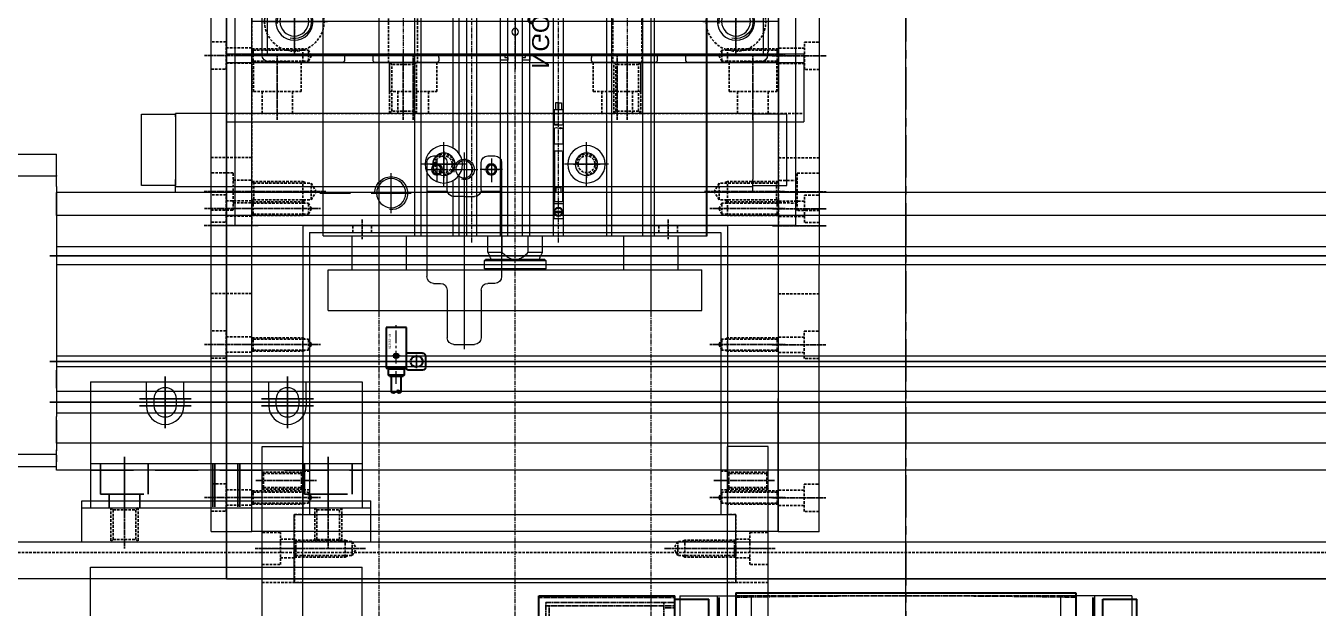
# Model space of a CAD drawing. Header units: millimetres. Extents: x -32759 to 129432, y 390 to 54305.
# Drawn here: x 20627.5 to 21007.9, y 26488.3 to 26659.5 of the extents above; entities that cross this region are included whole.
import ezdxf

# ---------------------------------------------------------------- set-up
doc = ezdxf.new("R2010")
doc.units = ezdxf.units.MM
for name, pattern in [('CENTER', [2, 1.25, -0.25, 0.25, -0.25]), ('CNS_SOLID', [0]), ('DASHED', [19.05, 12.7, -6.35]), ('HIDDEN', [0.375, 0.25, -0.125])]:
    doc.linetypes.add(name, pattern=pattern)
for name, color, linetype in [('08a', 11, 'Continuous'), ('1', 20, 'Continuous'), ('2', 2, 'DASHED'), ('CL', 1, 'CENTER'), ('HIDDEN', 2, 'HIDDEN'), ('HL', 2, 'HIDDEN')]:
    doc.layers.add(name, color=color, linetype=linetype)
for name, color, linetype, lineweight in [('_BODY', 7, 'Continuous', 13), ('vis', 7, 'CNS_SOLID', 30), ('Z_OM_CENTER', 4, 'CENTER', 13), ('Z_OM_OUTLINE', 7, 'Continuous', 30)]:
    doc.layers.add(name, color=color, linetype=linetype, lineweight=lineweight)
doc.styles.add('ROAMNS', font='romans.shx', dxfattribs={"width": 0.8, "bigfont": 'whgtxt.shx'})
doc.styles.get("Standard").update_dxf_attribs({"font": 'arial.ttf'})
doc.styles.add('STYLE1', font='')
doc.styles.get('STYLE1').set_extended_font_data('DotumChe')
doc.dimstyles.new('20 작은 한덕_도면칫수', dxfattribs={"dimscale": 20, "dimtxt": 3.3, "dimasz": 3.5, "dimexe": 0.65, "dimexo": 1.25, "dimgap": 1, "dimtad": 1, "dimdec": 0, "dimdsep": 46, "dimtxsty": 'ROAMNS', "dimcen": 0, "dimclrd": 7, "dimclre": 7, "dimclrt": 2, "dimadec": 0, "dimazin": 2, "dimtp": 0.1, "dimtm": 0.1, "dimtfac": 0.71, "dimtdec": 0, "dimtmove": 0, "dimatfit": 3, "dimfxl": 1, "dimlwd": -1, "dimlwe": -1, "dimarcsym": 1})

# ---------------------------------------------------------------- blocks, each defined once
blk = doc.blocks.new('*D1345')
at = {"color": 7, "linetype": 'ByBlock', "transparency": 16777216}
for p, q in [((97320.9, 13113.96), (97320.9, 13254.97)), ((98295.9, 13113.96), (98295.9, 13254.97)), ((97390.9, 13241.97), (98225.9, 13241.97))]:
    blk.add_line(p, q, dxfattribs=at)
at = {"color": 7, "transparency": 16777216}
for points in [[(97390.9, 13230.3), (97390.9, 13253.64), (97320.9, 13241.97)], [(98225.9, 13230.3), (98225.9, 13253.64), (98295.9, 13241.97)]]:
    blk.add_solid(points, dxfattribs=at)
at = {"layer": 'Defpoints', "color": 0, "transparency": 16777216}
for p in [(98295.9, 13241.97), (97320.9, 13088.96), (98295.9, 13088.96)]:
    blk.add_point(p, dxfattribs=at)
at = {"color": 2, "transparency": 16777216, "insert": (97917.84, 13188.97), "char_height": 66, "attachment_point": 5, "rotation": 180, "style": 'ROAMNS'}
blk.add_mtext('975', dxfattribs=at)
blk = doc.blocks.new('37_CVGC_40_m_0_in_CVGC_100_650_40_TA220_SCM_60_H_B_4')
at = {"layer": 'HIDDEN'}
for p, q in [((-24.5, 108), (-24.5, 68)), ((-23, 106), (-23, 68)), ((168, 106), (-23, 106)), ((-22, 68), (-22, 106)), ((167, 105), (-22, 105)), ((168, 71.2), (-23, 71.2)), ((-21.5, 68), (-21.5, 71.2))]:
    blk.add_line(p, q, dxfattribs=at)
at = {"layer": 'vis'}
for p, q in [((-25, 108), (-25, 68)), ((170, 108), (-25, 108)), ((154.35, 68), (-25, 68))]:
    blk.add_line(p, q, dxfattribs=at)
blk = doc.blocks.new('38_CVGC_100_650_H_b_0_in_CVGC_100_650_40_TA220_SCM_60_H_B_4')
at = {"layer": 'HIDDEN'}
blk.add_line((-25, 50), (-25, -50), dxfattribs=at)
at = {"layer": 'vis'}
for p, q in [((-25.9, 50), (-25.9, -50)), ((-25.9, 50), (675.9, 50)), ((-25.9, -50), (675.9, -50))]:
    blk.add_line(p, q, dxfattribs=at)
blk = doc.blocks.new('39_CVGC_100_650_40_l_0_in_CVGC_100_650_40_TA220_SCM_60_H_B_4')
at = {"layer": 'HIDDEN'}
blk.add_arc((3000.25, 0), 3025.25, 179.053, 180.947, dxfattribs=at)
at = {"layer": 'vis'}
for p, q in [((-24, 68), (-24, 58)), ((44.5, 58), (-24, 58)), ((-24.5, 55), (23.95, 55)), ((-24.5, -55), (23.95, -55)), ((44.5, -58), (-24, -58)), ((-24, -58), (-24, -68)), ((65, -68), (-24, -68))]:
    blk.add_line(p, q, dxfattribs=at)
blk = doc.blocks.new('kuysrgeg')
for name in ['37_CVGC_40_m_0_in_CVGC_100_650_40_TA220_SCM_60_H_B_4', '39_CVGC_100_650_40_l_0_in_CVGC_100_650_40_TA220_SCM_60_H_B_4', '38_CVGC_100_650_H_b_0_in_CVGC_100_650_40_TA220_SCM_60_H_B_4']:
    blk.add_blockref(name, (318974.67, 32890.48))
blk = doc.blocks.new('567363ty')
at = {"ltscale": 0.5}
for p, q in [((180191.81, 29686.8), (179516.81, 29686.8)), ((180191.81, 29665.8), (180191.81, 29686.8)), ((180191.81, 29676.8), (179516.81, 29676.8)), ((180191.81, 29665.8), (179516.81, 29665.8))]:
    blk.add_line(p, q, dxfattribs=at)
blk = doc.blocks.new('78tet')
at = {"rotation": 180}
blk.add_blockref('kuysrgeg', (462691.61, 47065.04), dxfattribs=at)
at = {"xscale": -1, "rotation": 180}
blk.add_blockref('567363ty', (-36449.87, 43906.86), dxfattribs=at)
blk.add_blockref('567363ty', (-36449.87, -15557.73))
blk = doc.blocks.new('56w4wt')
at = {"layer": 'CL', "ltscale": 0.5}
blk.add_line((142800.56, 14077.57), (142819.56, 14077.57), dxfattribs=at)
at = {"layer": 'HL', "ltscale": 3}
for p, q in [((142802.56, 14084.57), (142811.16, 14084.57)), ((142811.16, 14084.57), (142811.16, 14070.57)), ((142811.16, 14082.07), (142817.56, 14082.07)), ((142811.16, 14073.07), (142817.56, 14073.07)), ((142811.16, 14070.57), (142802.56, 14070.57))]:
    blk.add_line(p, q, dxfattribs=at)
blk = doc.blocks.new('7erww4')
at = {"layer": 'CL', "ltscale": 0.5}
blk.add_line((144688.48, 13050.61), (144669.48, 13050.61), dxfattribs=at)
at = {"layer": 'HL', "ltscale": 3}
for p, q in [((144671.48, 13054.61), (144672.16, 13053.93)), ((144671.48, 13054.61), (144686.48, 13054.61)), ((144672.16, 13053.93), (144672.16, 13047.28)), ((144672.16, 13053.93), (144685.8, 13053.93)), ((144685.8, 13053.93), (144686.48, 13054.61)), ((144685.8, 13053.93), (144685.8, 13047.28)), ((144671.48, 13046.61), (144672.16, 13047.28)), ((144671.48, 13046.61), (144686.48, 13046.61)), ((144672.16, 13047.28), (144685.8, 13047.28)), ((144685.8, 13047.28), (144686.48, 13046.61))]:
    blk.add_line(p, q, dxfattribs=at)
blk = doc.blocks.new('6ertwet')
at = {"ltscale": 0.5}
for p, q in [((144167.09, 12534.63), (144167.09, 12554.63)), ((144167.09, 12554.63), (144337.09, 12554.63)), ((144337.09, 12534.63), (144337.09, 12554.63)), ((144167.09, 12537.13), (144337.09, 12537.13)), ((144167.09, 12534.63), (144337.09, 12534.63))]:
    blk.add_line(p, q, dxfattribs=at)
at = {"layer": 'HL', "ltscale": 3}
blk.add_line((144167.09, 12552.13), (144337.09, 12552.13), dxfattribs=at)
for name, p, rotation in [('56w4wt', (158259.66, -130265.44), 90), ('56w4wt', (158299.66, -130265.44), 90), ('7erww4', (131168.49, 157223.61), 270), ('56w4wt', (158359.66, -130265.44), 90), ('7erww4', (131234.49, 157223.61), 270), ('56w4wt', (158399.66, -130265.44), 90)]:
    blk.add_blockref(name, p, dxfattribs=dict(rotation=rotation))
blk = doc.blocks.new('ORDERNO')
at = {"color": 3}
blk.add_attdef('ORDER', (0, 0), '', height=5, dxfattribs=at)
blk = doc.blocks.new('67twt')
at = {"color": 0, "ltscale": 0.5}
for p, q in [((151705.68, 17844.25), (151717.68, 17844.25)), ((151705.68, 17734.25), (151705.68, 17844.25)), ((151717.68, 17734.25), (151717.68, 17844.25)), ((151727.68, 17732.75), (151727.68, 17845.75)), ((151727.68, 17845.75), (151915.18, 17845.75)), ((151727.68, 17845.55), (151915.18, 17845.55)), ((151717.68, 17837.25), (151727.68, 17837.25)), ((151727.68, 17830.25), (151915.18, 17830.25)), ((151727.68, 17826.85), (151915.18, 17826.85)), ((151717.68, 17821.25), (151727.68, 17821.25)), ((151727.68, 17817.75), (151915.18, 17817.75)), ((151727.68, 17816.25), (151915.18, 17816.25)), ((151748.68, 17816.75), (151748.68, 17803.75)), ((151742.18, 17810.25), (151755.18, 17810.25)), ((151727.68, 17803.5), (151915.18, 17803.5)), ((151732.68, 17803.5), (151732.68, 17800.5)), ((151754.68, 17803.4), (151732.68, 17803.4)), ((151734.43, 17803.23), (151734.43, 17800.78)), ((151734.68, 17800.5), (151734.68, 17803.5)), ((151734.93, 17800.78), (151734.93, 17803.23)), ((151737.18, 17800.6), (151737.18, 17803.4)), ((151737.63, 17802.95), (151737.63, 17801.05)), ((151752.38, 17803.2), (151737.88, 17803.2)), ((151741.88, 17802.75), (151740.38, 17802.75)), ((151740.38, 17802.75), (151740.38, 17801.25)), ((151741.88, 17801.25), (151741.88, 17802.75)), ((151752.63, 17801.05), (151752.63, 17802.95)), ((151754.68, 17800.5), (151754.68, 17803.5)), ((151759.3, 17803.25), (151754.68, 17803.25)), ((151764.68, 17803.25), (151760.34, 17803.25)), ((151764.68, 17803.25), (151764.68, 17800.75)), ((151766.74, 17802.88), (151764.68, 17802.88)), ((151766.74, 17802.08), (151766.74, 17802.88)), ((151727.68, 17800.5), (151915.18, 17800.5)), ((151754.68, 17800.6), (151732.68, 17800.6)), ((151752.38, 17800.8), (151737.88, 17800.8)), ((151741.88, 17801.25), (151740.38, 17801.25)), ((151759.3, 17800.75), (151754.68, 17800.75)), ((151764.68, 17800.75), (151760.34, 17800.75)), ((151764.68, 17802.08), (151766.74, 17802.08)), ((151764.68, 17801.92), (151766.74, 17801.92)), ((151766.74, 17801.12), (151764.68, 17801.12)), ((151766.74, 17801.92), (151766.74, 17801.12)), ((151717.98, 17798.25), (151717.98, 17780.25)), ((151720.38, 17780.25), (151720.38, 17798.25)), ((151720.68, 17797.95), (151720.68, 17780.55)), ((151722.82, 17793.13), (151722.82, 17797.25)), ((151722.82, 17793.13), (151727.68, 17793.13)), ((151727.68, 17793.55), (151915.18, 17793.55)), ((151727.68, 17791.4), (151915.18, 17791.4)), ((151727.68, 17787.1), (151915.18, 17787.1)), ((151727.68, 17785.38), (151722.82, 17785.38)), ((151722.82, 17781.25), (151722.82, 17785.38)), ((151727.68, 17784.95), (151915.18, 17784.95)), ((151727.68, 17778), (151915.18, 17778)), ((151727.68, 17775), (151915.18, 17775)), ((151727.68, 17772.75), (151745.51, 17772.75)), ((151748.68, 17774.75), (151748.68, 17761.75)), ((151751.84, 17772.75), (151869.51, 17772.75)), ((151727.68, 17771.05), (151743.94, 17771.05)), ((151742.18, 17768.25), (151755.18, 17768.25)), ((151753.41, 17771.05), (151867.94, 17771.05)), ((151727.68, 17761.57), (151915.18, 17761.57)), ((151717.68, 17757.25), (151727.68, 17757.25)), ((151727.68, 17759.75), (151915.18, 17759.75)), ((151740.18, 17746.89), (151740.18, 17758.62)), ((151734.31, 17752.75), (151746.04, 17752.75)), ((151717.68, 17741.25), (151727.68, 17741.25)), ((151740.18, 17731.75), (151740.18, 17740.75)), ((151705.68, 17734.25), (151717.68, 17734.25)), ((151727.68, 17732.75), (151915.18, 17732.75))]:
    blk.add_line(p, q, dxfattribs=at)
at = {"color": 2, "linetype": 'CENTER'}
for p, q in [((151555.68, 17829.25), (151857.68, 17829.25)), ((151704.68, 17829.25), (151981.68, 17829.25)), ((151725.68, 17802), (151915.18, 17802)), ((151555.68, 17789.25), (151767.18, 17789.25)), ((151703.68, 17789.25), (151915.18, 17789.25)), ((151725.68, 17776.5), (151915.18, 17776.5)), ((151555.68, 17749.25), (151857.68, 17749.25)), ((151704.68, 17749.25), (151981.68, 17749.25))]:
    blk.add_line(p, q, dxfattribs=at)
at = {"color": 0, "ltscale": 0.5}
for centre, radius in [((151748.68, 17810.25), 5.5), ((151748.68, 17810.25), 3.3), ((151734.68, 17802), 1.25), ((151748.68, 17768.25), 5.5), ((151748.68, 17768.25), 3.3), ((151740.18, 17752.75), 4.28)]:
    blk.add_circle(centre, radius, dxfattribs=at)
for centre, radius, start, end in [((151734.68, 17802), 1.12, 102.8396, 257.1604), ((151734.68, 17802), 1.12, 282.8396, 77.1604), ((151737.88, 17802.95), 0.25, 90, 180), ((151752.38, 17802.95), 0.25, 0, 90), ((151760.38, 17802.63), 1.25, 150, 210), ((151758.22, 17802.63), 1.25, 330, 30), ((151761.42, 17802.63), 1.25, 150, 210), ((151737.88, 17801.05), 0.25, 180, 270), ((151752.38, 17801.05), 0.25, 270, 0), ((151758.22, 17801.38), 1.25, 330, 30), ((151761.42, 17801.38), 1.25, 150, 210), ((151759.25, 17801.38), 1.25, 330, 30), ((151740.18, 17752.75), 4.86, 275.973, 185.973)]:
    blk.add_arc(centre, radius, start, end, dxfattribs=at)
for points in [[(151717.98, 17798.25), (151717.68, 17797.95)], [(151720.38, 17798.25), (151717.98, 17798.25)], [(151720.68, 17797.95), (151720.38, 17798.25)], [(151722.82, 17797.25), (151720.68, 17796.25)], [(151727.68, 17797.25), (151722.82, 17797.25)], [(151717.98, 17780.25), (151717.68, 17780.55)], [(151717.98, 17780.25), (151720.38, 17780.25)], [(151720.38, 17780.25), (151720.68, 17780.55)], [(151720.68, 17782.25), (151722.82, 17781.25)], [(151722.82, 17781.25), (151727.68, 17781.25)]]:
    blk.add_open_spline(points, degree=1, dxfattribs=at)
for points, knots in [([(151720.68, 17789.25), (151720.71, 17789.58), (151720.78, 17790.41), (151721.53, 17791.78), (151722.35, 17792.64), (151722.82, 17793.13)], [0, 0, 0, 0, 0.213037, 0.551386, 1, 1, 1, 1]), ([(151722.82, 17785.38), (151722.47, 17785.73), (151721.75, 17786.47), (151720.97, 17787.69), (151720.69, 17788.69), (151720.68, 17789.17), (151720.68, 17789.25)], [0, 0, 0, 0, 0.325557, 0.6817851, 0.9463889, 1, 1, 1, 1])]:
    blk.add_open_spline(points, degree=3, knots=knots, dxfattribs=at)
blk.add_blockref('ORDERNO', (151776.81, 17794.24), dxfattribs=at).add_auto_attribs({'ORDER': 'NGQL 32 - 150 - W8H'})
blk = doc.blocks.new('rurye4')
at = {"color": 2, "linetype": 'CENTER'}
blk.add_line((231894.73, 52241.12), (231828.73, 52241.12), dxfattribs=at)
at = {"layer": 'HL', "ltscale": 3}
for p, q in [((231884.13, 52248.12), (231884.13, 52234.12)), ((231892.73, 52248.12), (231884.13, 52248.12)), ((231884.13, 52245.42), (231830.73, 52245.42)), ((231884.13, 52236.82), (231830.73, 52236.82)), ((231892.73, 52234.12), (231884.13, 52234.12))]:
    blk.add_line(p, q, dxfattribs=at)
blk = doc.blocks.new('6tetee')
at = {"color": 0, "ltscale": 0.5}
for p, q in [((149637.94, 17908.84), (149637.94, 17756.84)), ((149606.14, 17905.14), (149606.14, 17899.34)), ((149667.94, 17905.84), (149607.94, 17905.84)), ((149607.94, 17905.84), (149607.94, 17759.84)), ((149608.94, 17907.14), (149608.14, 17907.14)), ((149624.29, 17907.34), (149608.94, 17907.34)), ((149608.94, 17907.34), (149608.94, 17907.14)), ((149625.34, 17905.84), (149624.29, 17907.34)), ((149651.6, 17907.34), (149650.55, 17905.84)), ((149666.94, 17907.34), (149651.6, 17907.34)), ((149666.94, 17907.14), (149666.94, 17907.34)), ((149667.94, 17907.14), (149666.94, 17907.14)), ((149667.94, 17905.84), (149667.94, 17759.84)), ((149669.94, 17891.5), (149669.94, 17905.14)), ((149617.94, 17890.84), (149617.94, 17904.84)), ((149657.94, 17890.84), (149657.94, 17904.84)), ((149606.14, 17899.34), (149605.94, 17899.34)), ((149605.94, 17899.34), (149605.94, 17883.39)), ((149610.94, 17897.84), (149624.94, 17897.84)), ((149650.94, 17897.84), (149664.94, 17897.84)), ((149623.44, 17887.84), (149652.44, 17887.84)), ((149667.94, 17889.19), (149668.94, 17889.77)), ((149606.24, 17883.09), (149605.94, 17883.39)), ((149606.24, 17883.09), (149607.94, 17883.09)), ((149605.94, 17874.29), (149606.24, 17874.59)), ((149607.94, 17874.59), (149606.24, 17874.59)), ((149605.94, 17874.29), (149605.94, 17855.64)), ((149633.19, 17865.84), (149642.69, 17865.84)), ((149606.24, 17855.34), (149605.94, 17855.64)), ((149606.24, 17855.34), (149607.34, 17855.34)), ((149607.94, 17837.14), (149606.54, 17837.14)), ((149606.54, 17837.14), (149606.54, 17834.99)), ((149669.34, 17837.14), (149667.94, 17837.14)), ((149669.34, 17834.99), (149669.34, 17837.14)), ((149671.94, 17832.84), (149603.94, 17832.84)), ((149606.54, 17834.99), (149607.34, 17834.99)), ((149607.34, 17834.99), (149607.34, 17835.89)), ((149607.34, 17835.89), (149607.94, 17835.89)), ((149667.94, 17835.89), (149668.54, 17835.89)), ((149668.54, 17835.89), (149668.54, 17834.99)), ((149668.54, 17834.99), (149669.34, 17834.99)), ((149607.34, 17830.69), (149606.54, 17830.69)), ((149606.54, 17830.69), (149606.54, 17828.54)), ((149607.34, 17829.79), (149607.34, 17830.69)), ((149607.94, 17829.79), (149607.34, 17829.79)), ((149668.54, 17829.79), (149667.94, 17829.79)), ((149669.34, 17830.69), (149668.54, 17830.69)), ((149668.54, 17830.69), (149668.54, 17829.79)), ((149669.34, 17828.54), (149669.34, 17830.69)), ((149606.54, 17828.54), (149607.94, 17828.54)), ((149667.94, 17828.54), (149669.34, 17828.54)), ((149605.94, 17810.04), (149606.24, 17810.34)), ((149605.94, 17810.04), (149605.94, 17791.39)), ((149607.34, 17810.34), (149606.24, 17810.34)), ((149633.19, 17799.84), (149642.69, 17799.84)), ((149606.24, 17791.09), (149605.94, 17791.39)), ((149606.24, 17791.09), (149607.94, 17791.09)), ((149668.63, 17793.82), (149667.94, 17794.07)), ((149669.94, 17760.34), (149669.94, 17791.94)), ((149605.94, 17782.29), (149606.24, 17782.59)), ((149605.94, 17782.29), (149605.94, 17766.34)), ((149607.94, 17782.59), (149606.24, 17782.59)), ((149623.44, 17777.84), (149652.44, 17777.84)), ((149617.94, 17760.84), (149617.94, 17774.84)), ((149657.94, 17760.84), (149657.94, 17774.84)), ((149605.94, 17766.34), (149606.14, 17766.34)), ((149606.14, 17766.34), (149606.14, 17760.34)), ((149610.94, 17767.84), (149624.94, 17767.84)), ((149650.94, 17767.84), (149664.94, 17767.84)), ((149667.94, 17759.84), (149607.94, 17759.84)), ((149608.14, 17758.34), (149624.29, 17758.34)), ((149624.29, 17758.34), (149625.34, 17759.84)), ((149637.94, 17758.84), (149637.94, 17758.34)), ((149640.44, 17758.34), (149637.94, 17758.34)), ((149640.44, 17758.34), (149667.94, 17758.34))]:
    blk.add_line(p, q, dxfattribs=at)
for centre, radius in [((149617.94, 17897.84), 4.25), ((149637.94, 17887.84), 13.5), ((149657.94, 17897.84), 4.25), ((149637.94, 17887.84), 13), ((149637.94, 17887.84), 12.5), ((149637.94, 17887.84), 11.7), ((149637.94, 17887.84), 6), ((149637.94, 17865.84), 2.75), ((149637.94, 17865.84), 2.5), ((149637.94, 17832.84), 15), ((149637.94, 17832.84), 14.5), ((149637.94, 17832.84), 12.5), ((149637.94, 17832.84), 12), ((149614.94, 17832.84), 1), ((149637.94, 17799.84), 2.75), ((149637.94, 17799.84), 2.5), ((149637.94, 17777.84), 13.5), ((149637.94, 17777.84), 13), ((149637.94, 17777.84), 12.5), ((149637.94, 17777.84), 11.7), ((149637.94, 17777.84), 6), ((149617.94, 17767.84), 4.25), ((149657.94, 17767.84), 4.25)]:
    blk.add_circle(centre, radius, dxfattribs=at)
for centre, radius, start, end in [((149608.14, 17905.14), 2, 90, 180), ((149637.94, 17887.84), 19, 97.5608, 108.6717), ((149637.94, 17887.84), 19, 82.4392, 97.5608), ((149637.94, 17887.84), 19, 71.3283, 82.4392), ((149667.94, 17905.14), 2, 0, 90), ((149617.94, 17897.84), 5, 262.9293, 194.5283), ((149657.94, 17897.84), 5, 262.9293, 194.5283), ((149667.94, 17891.5), 2, 300, 0), ((149607.34, 17853.34), 2, 72.5424, 90), ((149637.94, 17832.84), 8.5, 60, 120), ((149637.94, 17832.84), 8.5, 120, 180), ((149637.94, 17832.84), 8.5, 0, 60), ((149637.94, 17832.84), 8.5, 180, 240), ((149637.94, 17832.84), 8.5, 300, 0), ((149637.94, 17832.84), 8.5, 240, 300), ((149607.34, 17812.34), 2, 270, 287.4576), ((149667.94, 17791.94), 2, 0, 70), ((149617.94, 17767.84), 5, 262.9293, 194.5283), ((149657.94, 17767.84), 5, 262.9293, 194.5283), ((149608.14, 17760.34), 2, 180, 270), ((149637.94, 17777.84), 19, 251.3283, 262.4392), ((149637.94, 17777.84), 19, 262.4392, 270), ((149667.94, 17760.34), 2, 270, 0)]:
    blk.add_arc(centre, radius, start, end, dxfattribs=at)
for points, knots in [([(149632.94, 17890.73), (149633.28, 17890.93), (149633.98, 17891.33), (149635.27, 17892.08), (149636.66, 17892.88), (149637.55, 17893.39), (149637.94, 17893.62)], [0, 0, 0, 0, 0.216457, 0.440316, 0.751904, 1, 1, 1, 1]), ([(149637.94, 17893.62), (149638.19, 17893.47), (149638.97, 17893.02), (149640.4, 17892.2), (149641.86, 17891.35), (149642.66, 17890.89), (149642.94, 17890.73)], [0, 0, 0, 0, 0.1592011, 0.495382, 0.8196705, 1, 1, 1, 1]), ([(149632.94, 17884.96), (149632.94, 17885.35), (149632.94, 17886.16), (149632.94, 17887.65), (149632.94, 17889.25), (149632.94, 17890.28), (149632.94, 17890.73)], [0, 0, 0, 0, 0.216458, 0.440316, 0.751904, 1, 1, 1, 1]), ([(149642.94, 17890.73), (149642.94, 17890.33), (149642.94, 17889.53), (149642.94, 17888.04), (149642.94, 17886.44), (149642.94, 17885.41), (149642.94, 17884.96)], [0, 0, 0, 0, 0.2164571, 0.4403155, 0.751904, 1, 1, 1, 1]), ([(149637.94, 17882.07), (149637.66, 17882.23), (149636.86, 17882.69), (149635.4, 17883.54), (149633.97, 17884.36), (149633.19, 17884.81), (149632.94, 17884.96)], [0, 0, 0, 0, 0.180329, 0.504618, 0.840799, 1, 1, 1, 1]), ([(149642.94, 17884.96), (149642.6, 17884.76), (149641.9, 17884.36), (149640.61, 17883.61), (149639.22, 17882.81), (149638.34, 17882.3), (149637.94, 17882.07)], [0, 0, 0, 0, 0.216457, 0.440316, 0.751904, 1, 1, 1, 1]), ([(149633.69, 17840.2), (149634.4, 17840.61), (149635.83, 17841.44), (149637.24, 17842.25), (149637.94, 17842.66)], [0, 0, 0, 0, 0.497781, 1, 1, 1, 1]), ([(149637.94, 17842.66), (149638.26, 17842.47), (149639.67, 17841.66), (149641.09, 17840.84), (149642.19, 17840.2)], [0, 0, 0, 0, 0.22739, 1, 1, 1, 1]), ([(149629.44, 17837.75), (149630.14, 17838.16), (149631.55, 17838.97), (149632.98, 17839.79), (149633.69, 17840.2)], [0, 0, 0, 0, 0.498113, 1, 1, 1, 1]), ([(149629.44, 17832.84), (149629.44, 17833.66), (149629.44, 17835.31), (149629.44, 17836.93), (149629.44, 17837.75)], [0, 0, 0, 0, 0.497781, 1, 1, 1, 1]), ([(149642.19, 17840.2), (149642.87, 17839.81), (149644.24, 17839.02), (149645.65, 17838.21), (149646.38, 17837.78), (149646.44, 17837.75)], [0, 0, 0, 0, 0.477242, 0.958458, 1, 1, 1, 1]), ([(149646.44, 17837.75), (149646.44, 17836.94), (149646.44, 17835.32), (149646.44, 17833.67), (149646.44, 17832.84)], [0, 0, 0, 0, 0.498113, 1, 1, 1, 1]), ([(149629.44, 17827.94), (149629.44, 17828.74), (149629.44, 17830.37), (149629.44, 17832.02), (149629.44, 17832.84)], [0, 0, 0, 0, 0.498113, 1, 1, 1, 1]), ([(149646.44, 17832.84), (149646.44, 17832.02), (149646.44, 17830.38), (149646.44, 17828.75), (149646.44, 17827.94)], [0, 0, 0, 0, 0.4977806, 1, 1, 1, 1]), ([(149633.69, 17825.48), (149632.59, 17826.12), (149631.17, 17826.94), (149629.76, 17827.75), (149629.44, 17827.94)], [0, 0, 0, 0, 0.7726097, 1, 1, 1, 1]), ([(149637.94, 17823.03), (149637.88, 17823.06), (149637.16, 17823.48), (149635.74, 17824.3), (149634.38, 17825.09), (149633.69, 17825.48)], [0, 0, 0, 0, 0.041542, 0.519062, 1, 1, 1, 1]), ([(149642.19, 17825.48), (149641.48, 17825.07), (149640.06, 17824.25), (149638.65, 17823.44), (149637.94, 17823.03)], [0, 0, 0, 0, 0.497781, 1, 1, 1, 1]), ([(149646.44, 17827.94), (149645.74, 17827.53), (149644.33, 17826.72), (149642.91, 17825.89), (149642.19, 17825.48)], [0, 0, 0, 0, 0.498113, 1, 1, 1, 1]), ([(149637.94, 17783.62), (149637.66, 17783.45), (149636.86, 17782.99), (149635.4, 17782.15), (149633.97, 17781.32), (149633.19, 17780.87), (149632.94, 17780.73)], [0, 0, 0, 0, 0.180329, 0.504618, 0.840799, 1, 1, 1, 1]), ([(149642.94, 17780.73), (149642.6, 17780.93), (149641.9, 17781.33), (149640.61, 17782.08), (149639.22, 17782.88), (149638.34, 17783.39), (149637.94, 17783.62)], [0, 0, 0, 0, 0.216457, 0.440316, 0.751904, 1, 1, 1, 1]), ([(149632.94, 17780.73), (149632.94, 17780.33), (149632.94, 17779.53), (149632.94, 17778.04), (149632.94, 17776.44), (149632.94, 17775.41), (149632.94, 17774.96)], [0, 0, 0, 0, 0.216458, 0.440316, 0.751904, 1, 1, 1, 1]), ([(149642.94, 17774.96), (149642.94, 17775.35), (149642.94, 17776.16), (149642.94, 17777.65), (149642.94, 17779.25), (149642.94, 17780.28), (149642.94, 17780.73)], [0, 0, 0, 0, 0.2164571, 0.4403155, 0.751904, 1, 1, 1, 1]), ([(149632.94, 17774.96), (149633.28, 17774.76), (149633.98, 17774.36), (149635.27, 17773.61), (149636.66, 17772.81), (149637.55, 17772.3), (149637.94, 17772.07)], [0, 0, 0, 0, 0.216457, 0.440316, 0.751904, 1, 1, 1, 1]), ([(149637.94, 17772.07), (149638.19, 17772.21), (149638.97, 17772.66), (149640.4, 17773.49), (149641.86, 17774.33), (149642.66, 17774.79), (149642.94, 17774.96)], [0, 0, 0, 0, 0.1592011, 0.495382, 0.8196705, 1, 1, 1, 1])]:
    blk.add_open_spline(points, degree=3, knots=knots, dxfattribs=at)
for p in [(-82224.79, -34375.28), (-82224.79, -34441.28)]:
    blk.add_blockref('rurye4', p, dxfattribs=at)
blk = doc.blocks.new('6uerwe')
at = {"ltscale": 0.5}
blk.add_circle((144813.27, 13996.95), 5.5, dxfattribs=at)
at = {"layer": 'CL', "ltscale": 0.5}
for p, q in [((144813.27, 13987.2), (144813.27, 14006.7)), ((144803.52, 13996.95), (144823.02, 13996.95))]:
    blk.add_line(p, q, dxfattribs=at)
at = {"layer": 'HL', "ltscale": 3}
blk.add_circle((144813.27, 13996.95), 8.75, dxfattribs=at)
blk = doc.blocks.new('uyiett')
at = {"layer": 'CL', "ltscale": 0.5}
for p, q in [((144848.69, 14119.03), (144848.69, 14111.03)), ((144844.69, 14115.03), (144852.69, 14115.03))]:
    blk.add_line(p, q, dxfattribs=at)
at = {"layer": 'HL', "ltscale": 3}
blk.add_circle((144848.69, 14115.03), 2.46, dxfattribs=at)
blk.add_arc((144848.69, 14115.03), 3, 270, 180, dxfattribs=at)
blk = doc.blocks.new('879ewwt')
at = {"layer": 'CL', "ltscale": 0.5}
blk.add_line((144876.49, 14131.33), (144852.69, 14131.33), dxfattribs=at)
at = {"layer": 'HL', "ltscale": 3}
for p, q in [((144854.69, 14134.33), (144855.23, 14133.78)), ((144854.69, 14134.33), (144869.69, 14134.33)), ((144855.23, 14133.78), (144855.23, 14128.87)), ((144855.23, 14133.78), (144872.15, 14133.78)), ((144869.69, 14134.33), (144869.69, 14128.33)), ((144869.69, 14134.33), (144870.63, 14133.78)), ((144872.15, 14133.78), (144872.15, 14128.87)), ((144872.15, 14133.78), (144873.57, 14131.33)), ((144854.69, 14128.33), (144855.23, 14128.87)), ((144854.69, 14128.33), (144869.69, 14128.33)), ((144855.23, 14128.87), (144872.15, 14128.87)), ((144869.69, 14128.33), (144870.63, 14128.87)), ((144872.15, 14128.87), (144873.57, 14131.33))]:
    blk.add_line(p, q, dxfattribs=at)
blk = doc.blocks.new('835636')
at = {"ltscale": 0.5}
for p, q in [((143785.88, 12610.31), (143625.88, 12610.31)), ((143625.88, 12610.31), (143625.88, 12445.31)), ((143675.88, 12445.31), (143675.88, 12610.31)), ((143735.88, 12445.31), (143735.88, 12610.31)), ((143785.88, 12610.31), (143785.88, 12445.31)), ((143785.88, 12445.31), (143625.88, 12445.31))]:
    blk.add_line(p, q, dxfattribs=at)
at = {"layer": 'HL', "ltscale": 3}
for p, q in [((143785.88, 12605.31), (143625.88, 12605.31)), ((143785.88, 12450.31), (143625.88, 12450.31))]:
    blk.add_line(p, q, dxfattribs=at)
at = {"xscale": -1, "rotation": 89.99999999999865}
for p in [(157767.2, 157460), (157837.2, 157460), (157907.2, 157460)]:
    blk.add_blockref('879ewwt', p, dxfattribs=at)
for name, p in [('6uerwe', (-1127.39, -1404.14)), ('6uerwe', (-1087.39, -1404.14)), ('uyiett', (-1204.81, -1566.22)), ('uyiett', (-1080.81, -1566.22)), ('uyiett', (-1204.81, -1608.22)), ('uyiett', (-1080.81, -1608.22)), ('6uerwe', (-1127.39, -1534.14)), ('6uerwe', (-1087.39, -1534.14))]:
    blk.add_blockref(name, p)
at = {"rotation": 90}
for p in [(157767.2, -132404.38), (157837.2, -132404.38), (157907.2, -132404.38)]:
    blk.add_blockref('879ewwt', p, dxfattribs=at)
blk = doc.blocks.new('tyu54tu')
at = {"layer": 'CL', "ltscale": 0.5}
blk.add_line((145091.1, 12993.54), (145068.1, 12993.54), dxfattribs=at)
at = {"layer": 'HL', "ltscale": 3}
for p, q in [((145070.1, 12996.04), (145070.54, 12995.6)), ((145070.1, 12996.04), (145085.1, 12996.04)), ((145070.54, 12995.6), (145070.54, 12991.47)), ((145070.54, 12995.6), (145087.17, 12995.6)), ((145085.1, 12996.04), (145085.1, 12991.04)), ((145085.1, 12996.04), (145085.85, 12995.6)), ((145087.17, 12995.6), (145087.17, 12991.47)), ((145087.17, 12995.6), (145088.37, 12993.54)), ((145070.1, 12991.04), (145070.54, 12991.47)), ((145070.1, 12991.04), (145085.1, 12991.04)), ((145070.54, 12991.47), (145087.17, 12991.47)), ((145085.1, 12991.04), (145085.85, 12991.47)), ((145087.17, 12991.47), (145088.37, 12993.54))]:
    blk.add_line(p, q, dxfattribs=at)
blk = doc.blocks.new('r6uwtr')
at = {"ltscale": 0.5}
for p, q in [((144622.34, 13317.19), (144622.34, 13297.19)), ((144622.34, 13317.19), (144752.34, 13317.19)), ((144752.34, 13317.19), (144752.34, 13297.19)), ((144622.34, 13297.19), (144752.34, 13297.19))]:
    blk.add_line(p, q, dxfattribs=at)
blk.add_blockref('tyu54tu', (-447.77, 313.66))
at = {"xscale": -1}
blk.add_blockref('tyu54tu', (289822.44, 313.66), dxfattribs=at)
blk = doc.blocks.new('794tww')
at = {"layer": 'CL', "ltscale": 0.5}
blk.add_line((144710.1, 13071.36), (144710.1, 13087.36), dxfattribs=at)
at = {"layer": 'HL', "ltscale": 3}
for p, q in [((144706.8, 13079.86), (144706.8, 13085.36)), ((144713.4, 13079.86), (144713.4, 13085.36)), ((144704.6, 13073.36), (144704.6, 13079.86)), ((144704.6, 13079.86), (144715.6, 13079.86)), ((144715.6, 13079.86), (144715.6, 13073.36))]:
    blk.add_line(p, q, dxfattribs=at)
blk = doc.blocks.new('r6y324')
at = {"layer": 'CL', "ltscale": 0.5}
blk.add_line((144289.35, 12785.69), (144305.35, 12785.69), dxfattribs=at)
at = {"layer": 'HL', "ltscale": 3}
for p, q in [((144291.35, 12805.69), (144303.35, 12805.69)), ((144291.35, 12765.69), (144303.35, 12765.69))]:
    blk.add_line(p, q, dxfattribs=at)
blk = doc.blocks.new('67943w')
at = {"layer": 'CL', "ltscale": 0.5}
blk.add_line((144605.17, 13057.59), (144621.17, 13057.59), dxfattribs=at)
at = {"layer": 'HL', "ltscale": 3}
for p, q in [((144607.17, 13061.59), (144611.57, 13061.59)), ((144611.57, 13061.59), (144611.57, 13053.59)), ((144611.57, 13059.84), (144619.17, 13059.84)), ((144611.57, 13055.34), (144619.17, 13055.34)), ((144611.57, 13053.59), (144607.17, 13053.59))]:
    blk.add_line(p, q, dxfattribs=at)
blk = doc.blocks.new('54eteye')
at = {"ltscale": 0.5}
for p, q in [((143989.98, 12971.93), (143989.98, 12983.93)), ((143989.98, 12983.93), (144239.98, 12983.93)), ((144079.98, 12971.93), (144079.98, 12983.93)), ((143989.98, 12971.93), (144239.98, 12971.93))]:
    blk.add_line(p, q, dxfattribs=at)
at = {"rotation": 90}
for name, p in [('67943w', (157057.57, -131635.23)), ('67943w', (157102.57, -131635.23)), ('r6y324', (156865.66, -131319.42)), ('67943w', (157142.57, -131635.23)), ('67943w', (157187.57, -131635.23))]:
    blk.add_blockref(name, p, dxfattribs=at)
blk.add_blockref('794tww', (-620.12, -101.43))
blk = doc.blocks.new('6w335')
at = {"layer": 'CL', "ltscale": 0.5}
blk.add_line((145087.7, 13004.66), (145065.5, 13004.66), dxfattribs=at)
at = {"layer": 'HL', "ltscale": 3}
for p, q in [((145067.5, 13006.66), (145067.88, 13006.28)), ((145067.5, 13006.66), (145082.5, 13006.66)), ((145067.88, 13006.28), (145067.88, 13003.04)), ((145067.88, 13006.28), (145084.12, 13006.28)), ((145082.5, 13006.66), (145082.5, 13002.66)), ((145082.5, 13006.66), (145083.15, 13006.28)), ((145084.12, 13006.28), (145084.12, 13003.04)), ((145084.12, 13006.28), (145085.06, 13004.66)), ((145067.5, 13002.66), (145067.88, 13003.04)), ((145067.5, 13002.66), (145082.5, 13002.66)), ((145067.88, 13003.04), (145084.12, 13003.04)), ((145082.5, 13002.66), (145083.15, 13003.04)), ((145084.12, 13003.04), (145085.06, 13004.66))]:
    blk.add_line(p, q, dxfattribs=at)
blk = doc.blocks.new('uerw')
at = {"ltscale": 0.5}
for p, q in [((144711.06, 12897.92), (144861.06, 12897.92)), ((144711.06, 12897.92), (144711.06, 12742.92)), ((144861.06, 12897.92), (144861.06, 12742.92)), ((144711.06, 12742.92), (144861.06, 12742.92))]:
    blk.add_line(p, q, dxfattribs=at)
at = {"xscale": -1, "rotation": 90}
for p in [(157725.71, 157965.42), (157770.71, 157965.42), (157810.71, 157965.42), (157855.71, 157965.42)]:
    blk.add_blockref('6w335', p, dxfattribs=at)
at = {"rotation": 90}
for p in [(157725.71, -132324.58), (157770.71, -132324.58), (157810.71, -132324.58), (157855.71, -132324.58)]:
    blk.add_blockref('6w335', p, dxfattribs=at)
blk = doc.blocks.new('6ererr')
at = {"layer": 'CL', "ltscale": 0.5}
blk.add_line((143966.23, 13422.13), (143972.23, 13422.13), dxfattribs=at)
at = {"layer": 'HL', "ltscale": 3}
for p, q in [((143968.23, 13424.88), (143970.23, 13424.88)), ((143968.23, 13419.38), (143970.23, 13419.38))]:
    blk.add_line(p, q, dxfattribs=at)
blk = doc.blocks.new('47qwqwr')
at = {"ltscale": 0.5}
for p, q in [((144624.84, 13326.88), (144624.84, 13241.88)), ((144749.84, 13326.88), (144624.84, 13326.88)), ((144749.84, 13326.88), (144749.84, 13241.88)), ((144626.84, 13324.88), (144626.84, 13241.88)), ((144747.84, 13324.88), (144626.84, 13324.88)), ((144747.84, 13324.88), (144747.84, 13241.88)), ((144626.84, 13241.88), (144624.84, 13241.88)), ((144749.84, 13241.88), (144747.84, 13241.88))]:
    blk.add_line(p, q, dxfattribs=at)
at = {"rotation": 90}
for p in [(158064.47, -130643.35), (158154.47, -130643.35)]:
    blk.add_blockref('6ererr', p, dxfattribs=at)
at = {"xscale": -1, "rotation": 359.9999999999442}
blk.add_blockref('6ererr', (288595.07, -170.25), dxfattribs=at)
blk.add_blockref('6ererr', (779.6, -170.25))
blk = doc.blocks.new('7iq23qr')
at = {"layer": 'CL', "ltscale": 0.5}
blk.add_line((144686.65, 13068.7), (144686.65, 13082.2), dxfattribs=at)
at = {"layer": 'HL', "ltscale": 3}
for p, q in [((144683.9, 13076.1), (144683.9, 13080.2)), ((144689.4, 13076.1), (144689.4, 13080.2)), ((144681.9, 13070.7), (144681.9, 13076.1)), ((144681.9, 13076.1), (144691.4, 13076.1)), ((144691.4, 13076.1), (144691.4, 13070.7))]:
    blk.add_line(p, q, dxfattribs=at)
blk = doc.blocks.new('6u33')
at = {"layer": 'CL', "ltscale": 0.5}
blk.add_line((145108.95, 13056.72), (145092.95, 13056.72), dxfattribs=at)
at = {"layer": 'HL', "ltscale": 3}
for p, q in [((145094.95, 13059.22), (145095.38, 13058.79)), ((145094.95, 13059.22), (145106.95, 13059.22)), ((145106.51, 13058.79), (145106.95, 13059.22)), ((145095.38, 13058.79), (145095.38, 13054.66)), ((145095.38, 13058.79), (145106.51, 13058.79)), ((145106.51, 13058.79), (145106.51, 13054.66)), ((145094.95, 13054.22), (145095.38, 13054.66)), ((145094.95, 13054.22), (145106.95, 13054.22)), ((145095.38, 13054.66), (145106.51, 13054.66)), ((145106.51, 13054.66), (145106.95, 13054.22))]:
    blk.add_line(p, q, dxfattribs=at)
blk = doc.blocks.new('56wtwt')
at = {"ltscale": 0.5}
for p, q in [((143610.21, 12908.52), (143610.21, 12920.52)), ((143610.21, 12920.52), (143735.21, 12920.52)), ((143705.21, 12908.52), (143705.21, 12920.52)), ((143735.21, 12908.52), (143735.21, 12920.52)), ((143610.21, 12908.52), (143735.21, 12908.52))]:
    blk.add_line(p, q, dxfattribs=at)
at = {"layer": 'HL', "ltscale": 3}
for p, q in [((143645.21, 12918.02), (143645.21, 12920.52)), ((143695.21, 12908.52), (143695.21, 12920.52)), ((143715.21, 12918.02), (143715.21, 12920.52)), ((143610.21, 12918.02), (143645.21, 12918.02)), ((143695.21, 12918.02), (143715.21, 12918.02))]:
    blk.add_line(p, q, dxfattribs=at)
at = {"rotation": 90}
blk.add_blockref('6u33', (156781.93, -132186.43), dxfattribs=at)
for p in [(-1069.94, -162.18), (-1047.94, -162.18), (-981.44, -162.18)]:
    blk.add_blockref('7iq23qr', p)
blk = doc.blocks.new('7TW')
at = {"xscale": -1}
for name, p, rotation in [('54eteye', (-121.91, 27150.4), 180.0536425341185), ('56wtwt', (170.02, 27206.86), 180)]:
    blk.add_blockref(name, p, dxfattribs=dict(at, rotation=rotation))
for name, p in [('uerw', (-830.82, 1403.42)), ('835636', (344.36, 1696.03)), ('56wtwt', (170.02, 1240.82)), ('54eteye', (-109.74, 1162.41))]:
    blk.add_blockref(name, p)
at = {"color": 0}
for name, p in [('6tetee', (-5587.71, -3609)), ('67twt', (-7760.44, -3565.42))]:
    blk.add_blockref(name, p, dxfattribs=at)
for name, p, rotation in [('r6uwtr', (157182.43, -130463.53), 90), ('47qwqwr', (130643.35, 158911.18), 270)]:
    blk.add_blockref(name, p, dxfattribs=dict(rotation=rotation))
blk = doc.blocks.new('iyki')
at = {"ltscale": 0.5}
blk.add_line((154224.65, 12216.23), (156284.65, 12216.23), dxfattribs=at)
at = {"layer": 'HL', "ltscale": 3}
blk.add_line((154224.65, 12219.43), (156284.65, 12219.43), dxfattribs=at)
blk = doc.blocks.new('t7ise')
at = {"layer": 'CL', "ltscale": 0.5}
blk.add_line((148054.71, 14425.31), (148040.71, 14425.31), dxfattribs=at)
at = {"layer": 'HL', "ltscale": 3}
for p, q in [((148042.71, 14429.31), (148043.38, 14428.64)), ((148042.71, 14429.31), (148052.71, 14429.31)), ((148043.38, 14428.64), (148043.38, 14421.99)), ((148043.38, 14428.64), (148052.03, 14428.64)), ((148052.03, 14428.64), (148052.71, 14429.31)), ((148052.03, 14428.64), (148052.03, 14421.99)), ((148042.71, 14421.31), (148043.38, 14421.99)), ((148042.71, 14421.31), (148052.71, 14421.31)), ((148043.38, 14421.99), (148052.03, 14421.99)), ((148052.03, 14421.99), (148052.71, 14421.31))]:
    blk.add_line(p, q, dxfattribs=at)
blk = doc.blocks.new('rtuewe')
at = {"ltscale": 0.5}
for p, q in [((145755.41, 15023.72), (145755.41, 15011.72)), ((145755.41, 15023.72), (145840.41, 15023.72)), ((145840.41, 15023.72), (145840.41, 15011.72)), ((145755.41, 15013.72), (145840.41, 15013.72)), ((145755.41, 15011.72), (145840.41, 15011.72))]:
    blk.add_line(p, q, dxfattribs=at)
at = {"rotation": 90}
for p in [(160193.22, -133028.98), (160253.22, -133028.98)]:
    blk.add_blockref('t7ise', p, dxfattribs=at)
blk = doc.blocks.new('t73w45')
at = {"ltscale": 0.5}
for p, q in [((146336.68, 14969.95), (146336.68, 14889.95)), ((146396.68, 14969.95), (146336.68, 14969.95)), ((146396.68, 14969.95), (146396.68, 14889.95)), ((146396.68, 14889.95), (146336.68, 14889.95))]:
    blk.add_line(p, q, dxfattribs=at)
blk = doc.blocks.new('yjee')
for name, p in [('iyki', (-9201.74, 3790.45)), ('rtuewe', (-510, 982.96))]:
    blk.add_blockref(name, p)
at = {"rotation": 90}
blk.add_blockref('t73w45', (160217.86, -130322.49), dxfattribs=at)
blk = doc.blocks.new('A$C07D05323')
at = {"color": 150}
for p, q in [((0, 39), (0, 2)), ((0, 39), (80, 39)), ((16.5, 34), (16.5, 39)), ((27.5, 34), (27.5, 39)), ((52.5, 34), (52.5, 39)), ((63.5, 34), (63.5, 39)), ((80, 39), (80, 2)), ((16.5, 34), (16.5, 32)), ((18.7, 34), (18.7, 32)), ((25.3, 32), (25.3, 34)), ((27.5, 34), (27.5, 32)), ((52.5, 34), (52.5, 32)), ((54.7, 32), (54.7, 34)), ((61.3, 34), (61.3, 32)), ((63.5, 34), (63.5, 32)), ((0, 15), (80, 15)), ((0, 2), (80, 2))]:
    blk.add_line(p, q, dxfattribs=at)
for centre, radius, start, end in [((22, 34), 3.3, 0, 180), ((58, 34), 3.3, 0, 180), ((22, 32), 5.5, 180, 0), ((22, 32), 3.3, 180, 0), ((58, 32), 5.5, 180, 0), ((58, 32), 3.3, 180, 0)]:
    blk.add_arc(centre, radius, start, end, dxfattribs=at)
at = {"layer": '1'}
for p, q in [((40, 43), (40, 0)), ((22, 25.39), (22, 40.61)), ((58, 25.39), (58, 40.61)), ((14.39, 34), (29.61, 34)), ((14.39, 33), (29.61, 33)), ((14.39, 32), (29.61, 32)), ((65.61, 34), (50.39, 34)), ((65.61, 33), (50.39, 33)), ((65.61, 32), (50.39, 32)), ((10, 17), (10, 0)), ((70, 17), (70, 0))]:
    blk.add_line(p, q, dxfattribs=at)
at = {"layer": '2'}
for p, q in [((0, 13), (80, 13)), ((3, 15), (3, 6)), ((17, 15), (17, 6)), ((36, 15), (36, 2)), ((36.62, 15), (36.62, 2)), ((43.37, 15), (43.37, 2)), ((44, 15), (44, 2)), ((63, 15), (63, 6)), ((77, 15), (77, 6)), ((3, 6), (17, 6)), ((5.5, 6), (5.5, 2)), ((14.5, 6), (14.5, 2)), ((63, 6), (77, 6))]:
    blk.add_line(p, q, dxfattribs=at)
blk = doc.blocks.new('EE-SX912R-F')
at = {"layer": '1', "color": 2}
for p, q in [((-6, 0.23), (-6, -3.63)), ((-7.95, -1.7), (-4.1, -1.7))]:
    blk.add_line(p, q, dxfattribs=at)
at = {"layer": 'Z_OM_CENTER', "color": 2, "ltscale": 3}
for p, q in [((0, -8.29), (0, 9.6)), ((-1.13, 0), (1.12, 0))]:
    blk.add_line(p, q, dxfattribs=at)
at = {"layer": 'Z_OM_OUTLINE', "color": 2}
for p, q in [((-3, -3.7), (-3, 8.3)), ((-3, 1.8), (-3, 8.3)), ((-3, 8.3), (-2.5, 8.3)), ((-2.5, 8.3), (2.5, 8.3)), ((2.5, 8.3), (3, 8.3)), ((3, 8.3), (3, -3.7)), ((-7.7, 0.8), (-3, 0.8)), ((-0.6, 0.6), (-0.6, -0.6)), ((0.6, 0.6), (-0.6, 0.6)), ((0.6, -0.6), (0.6, 0.6)), ((-8.7, -3.2), (-8.7, -0.2)), ((-6.2, -0.1), (-5.85, -0.1)), ((-5.85, -3.3), (-6.2, -3.3)), ((-2.5, -3.7), (-3, -3.7)), ((-2.5, -3.7), (2.5, -3.7)), ((-2.4, -3.7), (-2.3, -3.8)), ((2.3, -3.8), (-2.3, -3.8)), ((-2.3, -3.8), (-2.3, -5.7)), ((-0.6, -0.6), (0.6, -0.6)), ((2.3, -3.8), (2.4, -3.7)), ((2.3, -5.7), (2.3, -3.8)), ((3, -3.7), (2.5, -3.7)), ((-7.7, -4.2), (-3.5, -4.2)), ((-2.3, -5.7), (2.3, -5.7)), ((-2.3, -5.7), (-2, -6)), ((2, -6), (-2, -6)), ((-1.4, -6), (-1.4, -10.71)), ((1.4, -10.71), (1.4, -6)), ((2, -6), (2.3, -5.7))]:
    blk.add_line(p, q, dxfattribs=at)
for centre, radius, start, end in [((-7.7, -0.2), 1, 90, 180), ((-7.7, -3.2), 1, 180, 270), ((-6.2, -1.7), 1.6, 90, 270), ((-5.85, -1.7), 1.6, 270, 90), ((-3.5, -3.7), 0.5, 270, 0)]:
    blk.add_arc(centre, radius, start, end, dxfattribs=at)
for points, knots in [([(-1.4, -10.71), (-1.14, -10.48), (-0.69, -10.08), (0.07, -10.55), (0.67, -11.14), (1.17, -10.85), (1.4, -10.71)], [0, 0, 0, 0, 0.293025, 0.502925, 0.773806, 1, 1, 1, 1]), ([(-1.4, -10.71), (-1.17, -10.85), (-0.67, -11.14), (-0.23, -10.74), (0, -10.53)], [0, 0, 0, 0, 0.464093, 1, 1, 1, 1])]:
    blk.add_open_spline(points, degree=3, knots=knots, dxfattribs=at)
at = {"color": 2, "style": 'STYLE1'}
blk.add_text('EE-SX912R', height=0.64, rotation=270, dxfattribs=at).set_placement((1.63, 6.47))
blk = doc.blocks.new('ruetete')
at = {"color": 1, "ltscale": 0.5}
for p, q in [((146928.16, 6625.97), (146928.16, 6683.87)), ((146923.16, 6666.47), (146923.16, 6680.47)), ((146925.16, 6682.47), (146931.16, 6682.47)), ((146933.16, 6666.47), (146933.16, 6680.47)), ((146919.16, 6664.47), (146921.16, 6664.47)), ((146937.16, 6664.47), (146935.16, 6664.47)), ((146917.16, 6628.97), (146917.16, 6662.47)), ((146939.16, 6628.97), (146939.16, 6662.47)), ((146917.16, 6644.42), (146939.16, 6644.42)), ((146928.16, 6638.97), (146925.16, 6638.97)), ((146928.16, 6638.97), (146931.16, 6638.97)), ((146833.16, 6635.72), (146833.16, 6614.72)), ((146843.16, 6635.72), (146833.16, 6635.72)), ((146843.16, 6637.77), (146843.16, 6635.97)), ((146843.16, 6635.97), (147013.16, 6635.97)), ((146843.16, 6635.97), (147013.16, 6635.97)), ((146843.16, 6635.97), (147013.16, 6635.97)), ((146843.16, 6635.97), (146843.16, 6633.97)), ((146843.16, 6635.97), (147013.16, 6635.97)), ((146843.16, 6614.72), (146843.16, 6635.72)), ((146917.16, 6637.35), (146923.2, 6637.35)), ((146920.16, 6627.72), (146920.16, 6634.72)), ((146923.16, 6636.97), (146923.16, 6628.97)), ((146928.16, 6627.37), (146928.16, 6634.57)), ((146933.13, 6637.35), (146939.16, 6637.35)), ((146933.16, 6636.97), (146933.16, 6628.97)), ((146936.16, 6627.72), (146936.16, 6634.72)), ((147013.16, 6637.77), (147013.16, 6635.97)), ((147013.16, 6635.97), (147013.16, 6633.97)), ((147013.16, 6635.72), (147023.16, 6635.72)), ((147023.16, 6635.72), (147023.16, 6614.72)), ((146843.16, 6615.47), (146843.16, 6633.97)), ((146916.91, 6630.97), (146923.41, 6630.97)), ((146917.97, 6630.97), (146922.35, 6630.97)), ((146921.66, 6630.97), (146918.66, 6630.97)), ((146920.16, 6628.78), (146920.16, 6633.16)), ((146924.16, 6630.97), (146932.16, 6630.97)), ((146925.66, 6630.97), (146925.66, 6630.97)), ((146926.66, 6630.97), (146926.66, 6630.97)), ((146929.66, 6630.97), (146929.66, 6630.97)), ((146930.66, 6630.97), (146930.66, 6630.97)), ((146939.41, 6630.97), (146932.91, 6630.97)), ((146933.97, 6630.97), (146938.35, 6630.97)), ((146934.66, 6630.97), (146937.66, 6630.97)), ((146936.16, 6628.78), (146936.16, 6633.16)), ((147013.16, 6615.47), (147013.16, 6633.97)), ((146919.16, 6626.97), (146921.16, 6626.97)), ((146935.16, 6626.97), (146937.16, 6626.97)), ((146843.16, 6615.47), (146843.16, 6614.47)), ((147013.16, 6615.47), (147013.16, 6614.47)), ((146833.16, 6614.72), (146843.16, 6614.72)), ((147013.16, 6614.47), (146843.16, 6614.47)), ((146843.16, 6614.47), (146843.16, 6614.47)), ((146843.16, 6614.47), (146843.16, 6614.47)), ((146843.16, 6614.47), (146843.16, 6614.47)), ((147023.16, 6614.72), (147013.16, 6614.72)), ((147013.16, 6614.47), (147013.16, 6614.47)), ((147013.16, 6614.47), (147013.16, 6614.47)), ((147013.16, 6614.47), (147013.16, 6614.47))]:
    blk.add_line(p, q, dxfattribs=at)
for centre, radius in [((146920.16, 6630.97), 1.65), ((146920.16, 6630.97), 1.25), ((146928.16, 6630.97), 2.5), ((146936.16, 6630.97), 1.65), ((146936.16, 6630.97), 1.25)]:
    blk.add_circle(centre, radius, dxfattribs=at)
for centre, radius, start, end in [((146925.16, 6680.47), 2, 90, 180), ((146931.16, 6680.47), 2, 0, 90), ((146919.16, 6662.47), 2, 90, 180), ((146921.16, 6666.47), 2, 270, 0), ((146935.16, 6666.47), 2, 180, 270), ((146937.16, 6662.47), 2, 0, 90), ((146925.16, 6636.97), 2, 90, 180), ((146931.16, 6636.97), 2, 0, 90), ((146920.16, 6630.97), 1.5, 180, 90), ((146928.16, 6630.97), 3, 165, 105), ((146928.16, 6630.97), 3, 165, 105), ((146936.16, 6630.97), 1.5, 180, 90), ((146919.16, 6628.97), 2, 180, 270), ((146921.16, 6628.97), 2, 270, 0), ((146935.16, 6628.97), 2, 180, 270), ((146937.16, 6628.97), 2, 270, 0)]:
    blk.add_arc(centre, radius, start, end, dxfattribs=at)
blk = doc.blocks.new('u7ietr')
at = {"color": 0, "linetype": 'Continuous', "lineweight": 15}
for p, q in [((148433.16, 6718.47), (148338.16, 6718.47)), ((150063.16, 6719.47), (148433.16, 6719.47)), ((148433.16, 6719.47), (148433.16, 6716.47)), ((148433.16, 6718.47), (148433.16, 6716.97)), ((148338.16, 6714.75), (148433.16, 6714.75)), ((148353.16, 6714.72), (148433.16, 6714.72)), ((148433.16, 6715.05), (148433.16, 6716.97)), ((148433.16, 6716.47), (148433.16, 6713.47)), ((148433.16, 6715.05), (148433.16, 6714.75)), ((148433.16, 6714.75), (148433.16, 6713.75)), ((148433.16, 6713.47), (148433.16, 6713.75)), ((148433.16, 6711.47), (148433.16, 6713.47)), ((148433.16, 6711.47), (148433.16, 6713.47)), ((150063.16, 6711.47), (148433.16, 6711.47)), ((148433.16, 6711.47), (148433.16, 6703.62)), ((148433.16, 6704.72), (148433.16, 6711.47)), ((148433.16, 6635.97), (148433.16, 6703.62)), ((150063.16, 6702.62), (148433.16, 6702.62)), ((150063.16, 6696.32), (148433.16, 6696.32)), ((148433.16, 6695.32), (148433.16, 6690.02)), ((148433.16, 6680.97), (148433.16, 6694.22)), ((150063.16, 6689.02), (148433.16, 6689.02)), ((150063.16, 6685.92), (148433.16, 6685.92)), ((148433.16, 6659.87), (148433.16, 6683.97)), ((150063.16, 6659.02), (148433.16, 6659.02)), ((150063.16, 6653.72), (148433.16, 6653.72)), ((148433.16, 6644.47), (148433.16, 6653.72)), ((150063.16, 6644.47), (148433.16, 6644.47)), ((148433.16, 6644.47), (148433.16, 6642.47)), ((148433.16, 6642.47), (148433.16, 6638.47)), ((148433.16, 6638.47), (148433.16, 6637.77)), ((150063.16, 6637.77), (148433.16, 6637.77)), ((148433.16, 6635.97), (148433.16, 6632.97)), ((148433.16, 6632.97), (148338.16, 6632.97)), ((148433.16, 6632.72), (148433.16, 6632.97)), ((148433.16, 6632.72), (148433.16, 6626.47)), ((148338.16, 6626.47), (148433.16, 6626.47))]:
    blk.add_line(p, q, dxfattribs=at)
at = {"layer": '1', "color": 2}
for p, q in [((150065.16, 6699.47), (148431.16, 6699.47)), ((150063.16, 6687.47), (148431.16, 6687.47)), ((150063.16, 6656.37), (148431.16, 6656.37))]:
    blk.add_line(p, q, dxfattribs=at)
at = {"xscale": -1, "rotation": 180}
blk.add_blockref('A$C07D05323', (148443.16, 6732.47), dxfattribs=at)
at = {"color": 0, "rotation": 180}
blk.add_blockref('EE-SX912R-F', (148533.16, 6685.77), dxfattribs=at)
at = {"color": 0}
blk.add_blockref('ruetete', (1625, 0), dxfattribs=at)
blk = doc.blocks.new('r6uerw')
for name, p in [('yjee', (2124.48, 3898.91)), ('6ertwet', (3245.3, 7227.47))]:
    blk.add_blockref(name, p)
at = {"color": 0, "rotation": 270}
blk.add_blockref('7TW', (133273.56, 163782.83), dxfattribs=at)
at = {"color": 0}
blk.add_blockref('u7ietr', (-1070.77, 13165.13), dxfattribs=at)
blk = doc.blocks.new('asfsffsa')
at = {"ltscale": 0.5}
for q in [(418743.26, 273544.98), (419143.26, 273144.98)]:
    blk.add_line((418743.26, 273144.98), q, dxfattribs=at)
at = {"layer": 'CL', "ltscale": 10}
blk.add_line((418641.26, 273344.98), (421877.26, 273344.98), dxfattribs=at)
blk = doc.blocks.new('uiho')
at = {"color": 0, "ltscale": 0.5}
blk.add_line((84215.29, 13223.96), (83515.29, 13223.96), dxfattribs=at)
at = {"layer": '08a', "extrusion": (0, 0, -1), "zscale": -1, "rotation": 90}
blk.add_blockref('asfsffsa', (189479.69, -405519.3), dxfattribs=at)
blk = doc.blocks.new('y8e5ey')
at = {"color": 1, "ltscale": 0.5}
blk.add_line((97726.395, 11038.01), (97726.395, 15502.823), dxfattribs=at)
at = {"color": 6, "extrusion": (0, 0, -1), "zscale": -1, "rotation": 359.9999999999524}
blk.add_blockref('uiho', (-181591.687, 0), dxfattribs=at)
at = {"color": 2, "rotation": 180.0000000000476}
blk.add_blockref('r6uerw', (245338.789, 33140.459), dxfattribs=at)
at = {"rotation": 90}
blk.add_blockref('78tet', (111900.956, -130522.981), dxfattribs=at)
dim = blk.add_linear_dim(base=(98295.895, 13241.97), p1=(97320.895, 13088.96), p2=(98295.895, 13088.96), angle=0, dimstyle='20 작은 한덕_도면칫수')
dim.commit()
dim.dimension.update_dxf_attribs({"geometry": '*D1345', "text_midpoint": (97917.84, 13241.97), "dimtype": 128})
blk = doc.blocks.new('1')
at = {"color": 6, "xscale": -1}
blk.add_blockref('y8e5ey', (100575.763, -6800.077), dxfattribs=at)
blk = doc.blocks.new('sdfgsdfgcxvxbxcv')
at = {"color": 1, "ltscale": 0.5}
blk.add_line((269230.406, 137030.925), (269230.406, 141495.738), dxfattribs=at)
blk.add_blockref('1', (266381.038, 132792.991))
blk = doc.blocks.new('2')
at = {"color": 6, "xscale": -1}
blk.add_blockref('y8e5ey', (121155.752, -6800.077), dxfattribs=at)
blk = doc.blocks.new('sdfgcxvbcbxcvbxc')
blk.add_blockref('2', (292948.326, 132792.991))

msp = doc.modelspace()

# ---------------------------------------------------------------- block references
at = {"layer": '_BODY'}
for name in ['sdfgcxvbcbxcvbxc', 'sdfgsdfgcxvxbxcv']:
    msp.add_blockref(name, (-248343.91, -112719.97), dxfattribs=at)

doc.saveas('drawing.dxf')
